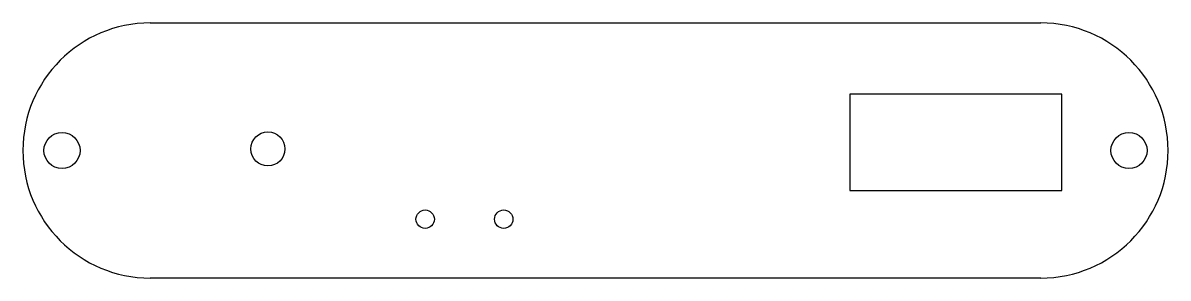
# Model space of a CAD drawing. Extents: x 0 to 111, y 0 to 25.
import ezdxf

# ---------------------------------------------------------------- set-up
doc = ezdxf.new("R2010")
doc.units = 0
doc.layers.add('20', color=31, linetype='CONTINUOUS')

msp = doc.modelspace()

# ---------------------------------------------------------------- linework, layer by layer
at = {"layer": '20'}
for p, q in [((12.35, 24.7), (98.65, 24.7)), ((80.145, 17.8), (80.145, 8.48)), ((100.7, 17.8), (80.145, 17.8)), ((100.7, 8.48), (100.7, 17.8)), ((80.145, 8.48), (100.7, 8.48)), ((98.65, 0), (12.35, 0))]:
    msp.add_line(p, q, dxfattribs=at)
for centre, radius in [((3.79, 12.35), 1.75), ((23.75, 12.5), 1.65), ((107.21, 12.35), 1.75), ((38.99, 5.7), 0.89), ((46.61, 5.7), 0.89)]:
    msp.add_circle(centre, radius, dxfattribs=at)
for centre, start, end in [((12.35, 12.35), 90, 180), ((98.65, 12.35), 0, 90), ((12.35, 12.35), 180, 270), ((98.65, 12.35), 270, 0)]:
    msp.add_arc(centre, 12.35, start, end, dxfattribs=at)

doc.saveas('drawing.dxf')
